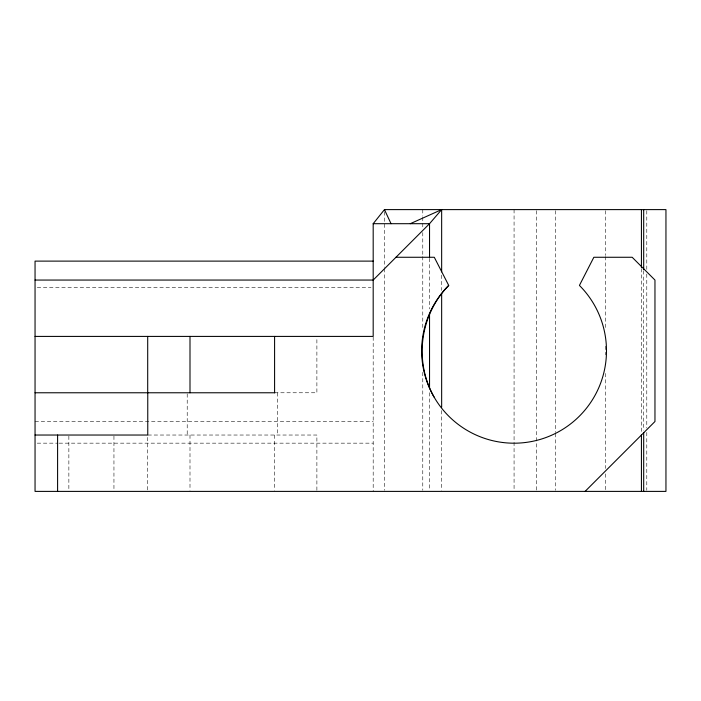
<?xml version="1.0" encoding="UTF-8"?>
<svg xmlns="http://www.w3.org/2000/svg" width="701" height="701" viewBox="0 0 701 701"><rect width="100%" height="100%" fill="white"/><g stroke="black" fill="none" stroke-linecap="round" stroke-linejoin="round"><path stroke-width="0.53" stroke-dasharray="3.5 2.63" d="M37.241 287.515L370.995 287.515M274.59 392.77L316.887 392.77L316.887 337.496M35.05 421.511L373.186 421.511M37.241 443.155L58.034 443.155M59.121 443.155L373.186 443.155M646.786 210.703L646.786 269.683M646.786 274.047L646.786 428.039M646.786 432.412L646.786 490.297M643.684 270.77L643.684 430.23M641.433 268.588L641.433 432.412M605.366 210.703L605.366 255.479M605.366 256.575L605.366 327.569M605.366 346.128L605.366 354.872M605.366 373.431L605.366 468.452M605.366 473.911L605.366 490.297M555.49 210.703L555.49 432.412M555.49 433.507L555.49 490.297M536.335 210.703L536.335 490.297M514.07 209.608L514.07 441.148M514.07 442.243L514.07 490.297M441.656 275.142L441.656 290.433M441.656 410.567L441.656 490.297M429.538 258.345L429.538 308.957M429.538 392.656L429.538 490.306M422.773 209.608L422.773 216.162M422.773 217.257L422.773 228.175M422.773 232.548L422.773 255.479M422.773 256.575L422.773 329.75M422.773 372.345L422.773 490.297M384.455 211.798L384.455 267.493M384.455 268.588L384.455 490.297M373.186 337.05L373.186 491.392M316.887 490.306L316.887 435.032L147.701 435.032L147.701 490.306M277.377 392.77L277.377 435.032M274.59 435.032L274.59 490.306M189.997 435.032L189.997 490.306M187.211 393.848L187.211 435.032M113.948 436.118L113.948 491.392M68.864 436.118L68.864 491.392"/><path stroke-width="1.05" d="M395.969 257.267L434.287 257.267L448.719 285.43C419.873 314.986 413.818 360.98 434.033 396.994M35.05 336.41L373.186 336.41L373.186 223.698L384.455 209.608L665.95 209.608L665.95 491.392L35.05 491.392L35.05 261.114L373.186 261.114M441.656 271.865L441.656 209.608L429.538 223.698L373.186 280.058L35.05 280.058M585.081 491.392L654.962 421.511L654.962 280.058L632.171 257.267L593.852 257.267L579.42 285.43A92.427 92.427 0 0 1 579.42 416.131A92.427 92.427 0 0 1 448.719 416.131A92.427 92.427 0 0 1 448.719 285.43M410.287 223.698L441.656 209.608M373.186 223.698L429.538 223.698L429.538 257.267M35.05 392.77L274.941 392.77M35.05 435.032L147.762 435.032L147.762 392.77M384.455 209.608L391.044 223.698M643.684 209.608L643.684 269.683M643.684 432.412L643.684 491.392M641.433 209.608L641.433 267.493M641.433 434.594L641.433 491.392M441.656 293.71L441.656 407.29M429.538 313.259L429.538 388.319M274.59 336.41L274.59 392.77M189.997 336.41L189.997 392.77M147.701 336.41L147.701 392.77M57.596 435.032L57.596 491.392"/></g></svg>
